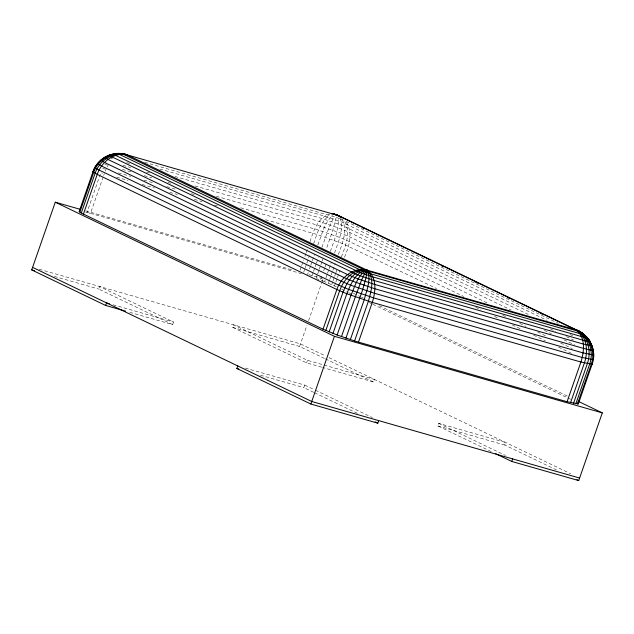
<?xml version="1.0" encoding="UTF-8"?>
<svg xmlns="http://www.w3.org/2000/svg" width="634" height="634" viewBox="0 0 634 634"><rect width="100%" height="100%" fill="white"/><g stroke="black" fill="none" stroke-linecap="round" stroke-linejoin="round"><path stroke-width="0.48" stroke-dasharray="3.17 2.38" d="M144.695 162.32L336.194 217.375L332.779 230.142L326.375 248.924M85.55 212.041L87.016 212.398L100.846 172.694L102.581 173.169M87.016 212.398L90.496 213.349L103.358 176.418M103.683 175.499L104.325 173.653M172.638 324.592L98.666 289.049L99.554 286.505L173.526 322.048L172.638 324.592L128.314 311.92M321.668 367.189L306.579 362.87L232.607 327.334L233.494 324.782L307.466 360.326L374.432 379.465L373.545 382.009L322.611 367.458M300.072 270.203L301.356 266.51M301.681 265.583L303.607 260.043M304.891 256.35L305.857 253.584M306.182 252.657L307.466 248.964M310.034 241.578C313.497 231.006 317.903 217.446 329.87 214.023M303.654 272.287L304.938 268.586M305.263 267.667L306.547 263.974M306.872 263.047L309.44 255.661M313.624 243.662C317.23 233.518 320.313 221.702 329.656 215.203M307.553 274.538L308.195 272.691M309.479 268.998L310.446 266.225M310.771 265.305L312.055 261.612M312.38 260.685L314.63 254.226M317.84 244.993C321.818 234.738 324.346 222.716 332.834 215.069M311.96 275.996L313.244 272.303M313.568 271.384L314.852 267.691M315.169 266.763L316.136 263.998M316.461 263.07L318.387 257.531M321.921 247.379L328.594 228.684L333.967 216.598M316.089 278.469L317.372 274.776M317.697 273.856L318.981 270.163M319.306 269.236L320.59 265.543M320.915 264.624L321.874 261.85M322.199 260.931L323.166 258.157M321.747 276.369L320.455 280.062L316.96 278.786M323.673 270.829L324.64 268.055M324.957 267.136L326.565 262.516M330.425 251.436C333.904 240.674 339.039 229.754 338.374 218.167L336.194 217.375M324.529 358.464L299.573 346.473L306.943 325.305M308.568 320.653L321.533 283.414M321.858 282.479L323.158 278.762M336.329 286.719L324.608 281.639L325.575 278.873M325.892 277.946L327.184 274.253M327.501 273.333L328.792 269.64M329.109 268.713L331.36 262.254M334.578 253.021C338.12 242.236 343.763 230.538 340.45 218.96L338.374 218.167M328.412 283.168L329.379 280.394M329.704 279.475L330.988 275.774M331.313 274.855L332.596 271.162M332.913 270.235L335.164 263.776M338.382 254.543C342.408 243.171 348.969 228.367 340.616 217.311M331.764 284.587L332.731 281.813M333.048 280.894L334.332 277.201M334.657 276.273L335.624 273.508M335.941 272.58L337.225 268.887M341.409 256.889C345.704 245.643 351.307 231.743 344.032 220.426L340.45 218.96M306.579 362.87L307.466 360.326M334.546 285.863L335.513 283.089M335.838 282.17L337.122 278.477M337.439 277.549L340.014 270.163M344.516 257.238C349.247 246.095 353.669 231.775 345.419 221.068L558.316 323.356M313.64 392.335L303.837 387.628L304.724 385.084L245.303 368.1M491.255 451.598L437.777 425.905L438.665 423.361L505.631 442.5L504.743 445.044L556.438 469.881M105.379 171.061L106.076 169.333M107.36 166.94L108.208 165.347M110.681 158.143L112.456 158.635M104.943 164.46L107.392 165.125M102.653 168.39L105.22 169.096M159.8 169.04L324.79 216.194L341.179 221.765L547.102 320.344M126.618 162.669L130.406 163.754M174.976 176.49L321.945 218.492L341.488 225.133L529.929 315.249M122.98 165.355L130.572 167.519M146.692 172.131L149.537 172.939M195.05 185.952L319.267 221.448L341.354 228.961L349.96 232.615L511.186 310.074M122.433 169.413L131.92 172.123M144.243 175.65L151.827 177.813M167.947 182.426L170.792 183.234M216.305 196.247L316.818 224.967L340.783 233.114L350.127 237.084L488.196 303.417M118.407 172.852L130.731 176.379M144.005 180.167L153.491 182.877M166.766 186.673L177.195 189.653M191.42 193.719L194.266 194.535M240.722 207.809L318.537 230.094L339.8 237.488L349.588 241.641L463.613 296.427M116.648 177.171L128.028 180.421M142.254 184.486L154.577 188.013M169.753 192.348L177.338 194.519M194.4 199.393L201.992 201.564M214.316 205.083L219.055 206.438M265.519 219.721L316.841 234.429L342.241 243.464L436.557 288.525M85.677 210.884L292.757 270.068M308.909 274.688L322.207 278.484M90.496 213.349L301.451 273.666M39.189 269.252L300.461 343.921L325.416 355.912M54.334 276.384L98.666 289.049M232.607 327.334L299.573 346.473M113.161 304.796L173.526 322.048M260.455 375.225L303.837 387.628M437.777 425.905L504.743 445.044M321.287 280.379L324.608 281.639M570.014 334.506L572.684 335.79M550.383 328.911L555.725 331.479M566.416 336.614L573.54 340.038M544.313 330.385L551.437 333.809M563.911 339.8L574.602 344.936M502.802 315.257L506.368 316.968M519.729 323.388L525.966 326.383M537.545 331.947L547.34 336.654M560.702 343.073L572.28 348.637M475.754 307.363L481.095 309.931M494.457 316.35L498.91 318.49M512.272 324.909L522.075 329.617M533.654 335.18L545.232 340.743M558.594 347.163L571.955 353.582M353.479 293.328L360.611 296.752M361.507 297.18L363.29 298.043M379.338 305.754L567.517 396.163M341.671 289.286L347.907 292.282M348.803 292.71L351.474 293.994M369.289 302.553L371.96 303.837M372.847 304.265L570.6 399.277M328.983 357.631L570.695 473.756M325.424 358.892L373.545 382.009M438.665 423.361L505.504 455.474M304.724 385.084L314.527 389.791M315.423 390.219L372.459 417.624M314.535 392.763L358.202 413.748"/><path stroke-width="0.95" d="M338.469 215.592L124.771 154.197C111.719 150.757 97.01 158.88 93 171.79L97.24 174.382L336.86 289.508L346.798 293.732L372.301 302.402L580.91 362.022L592.132 364.241C596.745 351.925 590.904 337.074 579.151 331.186L339.539 216.059L333.381 213.824L331.527 213.824M95.029 167.146L95.591 168.121L99.102 170.055L338.722 285.181L348.51 289.342L373.624 297.877L582.234 357.497L593.289 359.684C595.445 347.123 587.647 333.904 575.593 329.743L335.98 214.617L333.381 213.824M585.039 336.194C593.432 342.447 589.533 342.376 582.638 340.078L374.028 280.458L357.631 274.887L108.905 155.385L114.73 153.935L111.402 154.958M323.031 329.212L336.86 289.508C340.91 277.375 353.685 266.668 366.991 270.124L575.593 329.743C578.359 330.568 589.137 336.361 579.912 333.611L371.302 273.991L362.585 271.027L119.564 154.45C114.263 152.041 126.927 154.434 127.371 154.997L366.991 270.124C377.365 277.003 375.597 292.068 372.301 302.402L358.472 342.106L354.564 340.941L337.122 335.014L323.031 329.212L83.419 214.086L79.844 212.121L79.274 211.13M358.472 342.106L567.081 401.726L578.303 403.945L577.732 402.955M593.25 349.984L591.007 350.214L583.446 348.375L374.837 288.755L352.75 281.25L344.143 277.589L104.523 162.47L100.854 160.22L101.694 159.823M592.132 364.241L591.562 363.25M125.484 311.112L105.672 305.453L31.7 269.91L55.277 202.198L79.979 209.26M79.171 211.494L93.103 171.426M79.844 212.121L93.674 172.424C98.119 158.975 113.763 150.448 127.371 154.997L124.771 154.197L121.99 154.205M81.279 212.992L95.1 173.296C99.364 160.378 113.858 150.892 127.371 154.997L121.641 153.919M83.419 214.086L97.24 174.382C101.289 162.249 114.072 151.542 127.371 154.997C121.411 152.81 114.817 153.293 108.905 155.385M105.672 305.453L106.56 302.909L109.389 303.718M378.696 420.619L377.816 423.171L310.842 404.032L236.87 368.489L237.758 365.945M325.821 330.488L339.642 290.784C343.525 279.642 354.041 267.659 366.991 270.124C375.169 278.104 371.056 291.592 368.394 301.245L354.564 340.941M329.165 331.907L342.994 292.211C346.822 282.13 354.628 269.181 366.991 270.124C371.706 279.325 366.507 290.578 364.178 299.914L350.348 339.61M332.969 333.436L346.798 293.732C350.713 284.555 355.698 271.455 366.991 270.124L365.976 277.922L362.703 289.572L345.942 338.152M310.842 404.032L334.427 336.313L55.277 202.198M337.122 335.014L350.951 295.309C354.905 286.552 357.734 274.617 366.991 270.124C361.412 278.112 358.892 287.907 355.317 296.902L341.488 336.606M578.224 401.306L602.3 412.877L578.723 480.588L511.749 461.449L512.637 458.905M567.081 401.726L580.91 362.022C584.207 351.696 585.974 336.622 575.593 329.743C580.126 331.344 584.389 334.142 587.092 338.168M570.56 402.677L584.389 362.973C588.304 351.775 587.338 335.822 575.593 329.743L579.777 331.527L583.787 334.245M573.501 403.39L587.33 363.686C591.712 351.616 588.209 335.275 575.593 329.743L579.872 331.701L364.891 270.187L123.543 154.331C122.18 153.127 108.596 152.818 115.554 155.37L360.136 272.604L372.887 276.939L581.497 336.559L587.108 337.668L586.822 337.177M575.815 403.85L589.644 364.146C594.335 351.339 588.764 334.895 575.593 329.743C589.105 334.609 596.134 351.014 591.26 364.336L577.431 404.032M578.303 403.945L592.235 363.876M93 171.79C95.71 164.103 101.947 157.985 109.531 155.092M102.439 159.285L105.41 157.105L104.665 157.454L107.915 159.435L347.535 274.562L358.329 279.008L374.686 284.436L583.288 344.056L591.887 345.76L589.485 340.87L588.566 340.307M98.484 163.176L97.573 163.604L101.559 166.045L341.171 281.171L350.515 285.134L374.48 293.28L583.09 352.9L593.63 354.992L593.091 354.057M118.114 153.571L122.806 153.88L127.371 154.997L122.98 153.8L127.371 154.997M334.063 214.023L339.055 215.837L341.766 217.795M334.427 336.313L602.3 412.877M31.7 269.91L34.529 270.718M236.87 368.489L238.756 369.028M579.603 478.044L311.73 401.481L32.588 267.366M335.56 214.506L337.811 215.33M362.315 227.646L364.098 228.502M441.589 265.733L443.372 266.589M474.549 281.575L478.115 283.287M507.509 297.409L509.292 298.265M540.469 313.244L542.252 314.099M578.771 331.645L582.337 333.357L583.684 334.776M576.94 479.732L578.723 480.588M495.709 453.738L511.749 461.449M375.138 421.887L377.816 423.171M341.924 217.692L335.98 214.617L336.4 215.703M339.19 216.162L340.616 217.311M591.451 344.999L592.663 349.437"/></g></svg>
